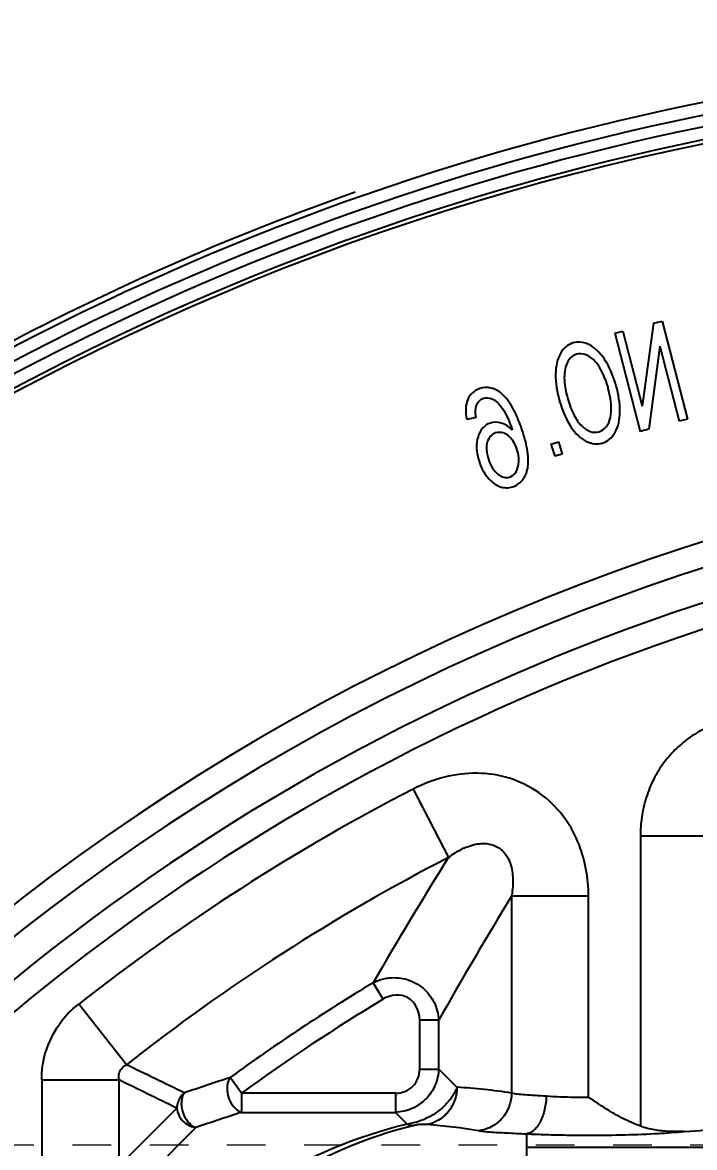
# Model space of a CAD drawing. Header units: millimetres. Extents: x 3054 to 4939, y -1170 to 130.
# Drawn here: x 4445.7 to 4472.23, y -141.18 to -96.8 of the extents above; entities that cross this region are included whole.
import ezdxf

# ---------------------------------------------------------------- set-up
doc = ezdxf.new("R2010")
doc.units = ezdxf.units.MM
doc.header["$LTSCALE"] = 16.335
doc.header["$PDMODE"] = 3
doc.header["$PDSIZE"] = 0.3125
doc.linetypes.add('HIDDEN', pattern=[0.2, 0.1, -0.1])
doc.layers.get('0').update_dxf_attribs({"linetype": 'CONTINUOUS'})
doc.layers.get('Defpoints').update_dxf_attribs({"linetype": 'CONTINUOUS'})
doc.layers.add('cool', color=153, linetype='HIDDEN', lineweight=9)
doc.styles.get("Standard").update_dxf_attribs({"font": 'txt', "width": 0.8})
doc.dimstyles.get("Standard").update_dxf_attribs({"dimtxt": 0.15625, "dimasz": 0.1875, "dimexe": 0.125, "dimexo": 0.0625, "dimtad": 0, "dimtih": 1, "dimtoh": 1, "dimdsep": 46, "dimtxsty": 'Standard', "dimcen": 0.09, "dimadec": 0, "dimazin": 0, "dimtp": 0.01, "dimtm": 0.01, "dimtfac": 1, "dimtofl": 0, "dimtmove": 0, "dimatfit": 3, "dimfxl": 0, "dimtolj": 1, "dimarcsym": 0})

# ---------------------------------------------------------------- blocks, each defined once
blk = doc.blocks.new('*D344')
at = {"color": 4, "lineweight": -2}
blk.add_line((4360.655, -87.077), (4327.293, -87.077), dxfattribs=at)
at = {"layer": 'Defpoints', "color": 0}
for p in [(4327.293, -87.077), (4360.655, -87.077), (4492.764, -205.077)]:
    blk.add_point(p, dxfattribs=at)
at = {"color": 6, "insert": (4319.293, -87.077), "char_height": 5, "attachment_point": 5}
blk.add_mtext('\\A1;118.00', dxfattribs=at)
blk = doc.blocks.new('*D329')
at = {"color": 4, "lineweight": -2}
blk.add_line((4364.264, -83.83), (4364.264, -39.373), dxfattribs=at)
at = {"layer": 'Defpoints', "color": 0}
for p in [(4364.264, -39.373), (4364.264, -83.83), (4492.764, -205.077)]:
    blk.add_point(p, dxfattribs=at)
at = {"color": 6, "insert": (4364.264, -30.373), "char_height": 5, "attachment_point": 5, "rotation": 90}
blk.add_mtext('\\A1;128.50', dxfattribs=at)
blk = doc.blocks.new('*D353')
at = {"color": 4, "lineweight": -2}
blk.add_line((4399.725, -185.979), (4399.725, -38.74), dxfattribs=at)
at = {"layer": 'Defpoints', "color": 0}
for p in [(4399.725, -38.74), (4399.725, -185.979), (4492.764, -205.077)]:
    blk.add_point(p, dxfattribs=at)
at = {"color": 6, "insert": (4399.725, -31.073), "char_height": 5, "attachment_point": 5, "rotation": 90}
blk.add_mtext('\\A1;93.04', dxfattribs=at)
blk = doc.blocks.new('*D354')
at = {"color": 4, "lineweight": -2}
blk.add_line((4417.363, -157.922), (4417.363, -38.74), dxfattribs=at)
at = {"layer": 'Defpoints', "color": 0}
for p in [(4417.363, -38.74), (4417.363, -157.922), (4492.764, -205.077)]:
    blk.add_point(p, dxfattribs=at)
at = {"color": 6, "insert": (4417.363, -31.073), "char_height": 5, "attachment_point": 5, "rotation": 90}
blk.add_mtext('\\A1;75.40', dxfattribs=at)
blk = doc.blocks.new('*D355')
at = {"color": 4, "lineweight": -2}
for p, q in [((4442.712, -48.74), (4442.712, -38.74)), ((4436.458, -58.74), (4442.712, -48.74)), ((4436.458, -156.917), (4436.458, -58.74))]:
    blk.add_line(p, q, dxfattribs=at)
at = {"layer": 'Defpoints', "color": 0}
for p in [(4442.712, -38.74), (4436.458, -156.917), (4492.764, -205.077)]:
    blk.add_point(p, dxfattribs=at)
at = {"color": 6, "insert": (4442.712, -31.407), "char_height": 5, "attachment_point": 5, "rotation": 90}
blk.add_mtext('\\A1;56.31', dxfattribs=at)
blk = doc.blocks.new('*D356')
at = {"color": 4, "lineweight": -2}
blk.add_line((4431.433, -181.037), (4431.433, -38.74), dxfattribs=at)
at = {"layer": 'Defpoints', "color": 0}
for p in [(4431.433, -38.74), (4431.433, -181.037), (4492.764, -205.077)]:
    blk.add_point(p, dxfattribs=at)
at = {"color": 6, "insert": (4431.433, -31.407), "char_height": 5, "attachment_point": 5, "rotation": 90}
blk.add_mtext('\\A1;61.33', dxfattribs=at)

msp = doc.modelspace()

# ---------------------------------------------------------------- linework, layer by layer
at = {"color": 6, "linetype": 'Continuous'}
for p, q in [((4470.603, -108.664), (4470.164, -111.935)), ((4470.603, -108.664), (4470.947, -108.575)), ((4470.947, -108.575), (4471.946, -112.448)), ((4469.077, -109.058), (4469.4, -108.974)), ((4469.077, -109.058), (4470.076, -112.931)), ((4469.4, -108.974), (4470.164, -111.935)), ((4470.859, -109.572), (4470.42, -112.842)), ((4470.859, -109.572), (4471.623, -112.532)), ((4463.605, -112.377), (4463.241, -112.455)), ((4471.946, -112.448), (4471.623, -112.532)), ((4470.42, -112.842), (4470.076, -112.931)), ((4466.563, -113.427), (4466.859, -113.335)), ((4466.563, -113.427), (4466.714, -113.913)), ((4466.859, -113.335), (4467.01, -113.822)), ((4467.01, -113.822), (4466.714, -113.913)), ((4461.12, -127.04), (4462.514, -129.743)), ((4470.092, -128.887), (4470.092, -140.343)), ((4470.092, -128.887), (4473.133, -128.887)), ((4465.008, -131.263), (4465.008, -139.033)), ((4468.049, -131.263), (4465.008, -131.263)), ((4468.049, -139.202), (4468.049, -131.263)), ((4459.936, -135.336), (4459.545, -134.684)), ((4449.805, -137.921), (4447.923, -135.533)), ((4461.375, -136.151), (4461.375, -138.086)), ((4461.385, -136.151), (4462.135, -136.151)), ((4462.135, -138.086), (4462.135, -136.151)), ((4454.348, -139.036), (4453.9, -138.422)), ((4461.375, -138.086), (4462.135, -138.086)), ((4462.135, -138.086), (4462.852, -138.803)), ((4446.474, -138.518), (4446.474, -141.909)), ((4446.474, -138.518), (4449.515, -138.518)), ((4449.515, -141.909), (4449.515, -138.518)), ((4454.348, -139.036), (4454.348, -139.796)), ((4460.425, -139.036), (4454.348, -139.036)), ((4460.425, -139.043), (4460.425, -139.796)), ((4449.515, -141.909), (4451.792, -139.632)), ((4454.348, -139.796), (4460.425, -139.796)), ((4460.888, -140.259), (4460.425, -139.796)), ((4452.552, -140.393), (4450.275, -142.669)), ((4465.603, -151.023), (4465.603, -140.643)), ((4509.823, -141.183), (4465.603, -141.183))]:
    msp.add_line(p, q, dxfattribs=at)
for centre, radius, start, end in [((4492.738, -200.047), 102.106, 14.82382, 151.07152), ((4492.738, -200.047), 101.607, 14.8262, 150.88167), ((4492.738, -200.047), 101.159, 14.89345, 150.74007), ((4492.738, -200.047), 100.659, 14.89585, 150.80622), ((4492.738, -200.047), 100.5, 87.50192, 136.84821), ((4492.738, -200.047), 102.331, 109.34565, 125.8274), ((4498.768, -200.047), 86.816, 91.13098, 151.21851), ((4498.768, -200.047), 85.826, 91.13101, 152.00809), ((4498.768, -200.047), 84.503, 92.75328, 177.24672), ((4498.768, -200.047), 83.513, 92.75328, 177.24672), ((4498.768, -200.047), 82.142, 117.27921, 128.24271), ((4498.768, -200.047), 79.102, 117.27917, 128.24273), ((4611.007, -222.335), 174.996, 148.05457, 149.94208), ((4617.02, -223.903), 178.016, 148.64066, 150.46548), ((4498.768, -200.047), 76.229, 120.96742, 126.05745), ((4498.768, -200.047), 75.468, 120.96749, 126.05745), ((4294.185, -461.867), 359.387, 63.93605, 64.34095), ((4503.76, -290.099), 159.662, 108.19681, 108.88197), ((4297.105, -452.73), 349.225, 63.7081, 64.12399), ((4461.124, -165.237), 26.49, 81.569, 86.2598), ((4504.182, -292.882), 160.993, 108.03181, 108.70518), ((4465.674, -159.697), 20.019, 103.8329, 121.7232), ((4465.666, -158.331), 18.574, 104.0241, 122.1713), ((4459.708, -165.146), 24.946, 80.766, 85.4668)]:
    msp.add_arc(centre, radius, start, end, dxfattribs=at)
msp.add_ellipse((4470.092, -140.335), major_axis=(3.216, 0), ratio=0.078702, start_param=-1.002395, end_param=-0.331614, dxfattribs=at)
for points, knots in [([(4467.442, -109.436), (4467.228, -109.501), (4466.881, -109.794), (4466.683, -110.635), (4466.862, -111.771), (4467.327, -112.825), (4467.734, -113.217), (4467.954, -113.322)], [0, 0, 0, 0, 0.194179, 0.390535, 0.588799, 0.793952, 1, 1, 1, 1]), ([(4469.282, -112.14), (4469.285, -111.815), (4469.177, -111.149), (4468.832, -110.276), (4468.267, -109.512), (4467.769, -109.345), (4467.442, -109.436)], [0, 0, 0, 0, 0.211845, 0.40908, 0.606315, 1, 1, 1, 1]), ([(4467.571, -109.888), (4467.418, -109.936), (4467.172, -110.148), (4467.066, -110.677), (4467.113, -111.2), (4467.24, -111.742), (4467.458, -112.315), (4467.874, -112.886), (4468.226, -113.009), (4468.456, -112.941)], [0, 0, 0, 0, 0.158606, 0.318724, 0.399337, 0.47995, 0.609783, 0.739615, 1, 1, 1, 1]), ([(4465.036, -112.878), (4464.895, -112.734), (4464.6, -112.551), (4464.044, -112.563), (4463.589, -113.059), (4463.617, -113.994), (4464.034, -114.784), (4464.522, -115.166), (4465.039, -115.168), (4465.441, -114.906), (4465.659, -114.487), (4465.687, -113.958), (4465.589, -113.421), (4465.447, -112.924), (4465.262, -112.419), (4464.996, -111.865), (4464.641, -111.409), (4464.203, -111.175), (4463.658, -111.211), (4463.365, -111.46), (4463.275, -111.675)], [0, 0, 0, 0, 0.054806, 0.109411, 0.204895, 0.300114, 0.362657, 0.424941, 0.487225, 0.540459, 0.593693, 0.6468, 0.673354, 0.699907, 0.729647, 0.759387, 0.818867, 0.870763, 0.92266, 1, 1, 1, 1]), ([(4468.456, -112.941), (4468.683, -112.877), (4468.994, -112.494), (4468.953, -111.702), (4468.82, -111.243)], [0, 0, 0, 0, 0.504575, 1, 1, 1, 1]), ([(4463.608, -111.934), (4463.66, -111.77), (4463.852, -111.576), (4464.121, -111.591), (4464.234, -111.647)], [0, 0, 0, 0, 0.553936, 1, 1, 1, 1]), ([(4464.234, -111.647), (4464.38, -111.718), (4464.655, -111.955), (4464.91, -112.498), (4465.036, -112.878)], [0, 0, 0, 0, 0.498922, 1, 1, 1, 1]), ([(4467.954, -113.322), (4468.174, -113.43), (4468.629, -113.471), (4469.156, -113.031), (4469.28, -112.467), (4469.282, -112.14)], [0, 0, 0, 0, 0.315899, 0.658238, 1, 1, 1, 1]), ([(4464.858, -113.084), (4464.697, -112.969), (4464.35, -112.911), (4464.046, -113.231), (4463.999, -113.642), (4464.082, -114.028), (4464.246, -114.397), (4464.386, -114.554), (4464.466, -114.616)], [0, 0, 0, 0, 0.246311, 0.494893, 0.618648, 0.742404, 0.871202, 1, 1, 1, 1]), ([(4464.466, -114.616), (4464.625, -114.74), (4464.894, -114.801), (4465.21, -114.555), (4465.324, -114.128), (4465.226, -113.514), (4465.018, -113.199), (4464.858, -113.084)], [0, 0, 0, 0, 0.244616, 0.412941, 0.579623, 0.746567, 1, 1, 1, 1]), ([(4474.843, -124.135), (4474.59, -124.135), (4474.072, -124.173), (4473.312, -124.349), (4472.6, -124.642), (4471.977, -125.027), (4471.443, -125.485), (4470.983, -126.02), (4470.595, -126.65), (4470.301, -127.367), (4470.128, -128.126), (4470.092, -128.639), (4470.092, -128.887)], [0, 0, 0, 0, 0.101243, 0.207278, 0.311362, 0.408018, 0.499665, 0.591828, 0.689541, 0.794718, 0.900878, 1, 1, 1, 1]), ([(4468.049, -131.263), (4468.051, -130.904), (4467.971, -130.163), (4467.657, -129.074), (4467.052, -128.02), (4466.131, -127.14), (4464.948, -126.551), (4463.646, -126.359), (4462.339, -126.526), (4461.514, -126.839), (4461.12, -127.04)], [0, 0, 0, 0, 0.10878, 0.224359, 0.341308, 0.472918, 0.604663, 0.735329, 0.865973, 1, 1, 1, 1]), ([(4463.227, -129.33), (4463.166, -129.355), (4462.915, -129.468), (4462.681, -129.617), (4462.514, -129.743)], [0, 0, 0, 0, 0.240859, 1, 1, 1, 1]), ([(4463.227, -129.33), (4463.325, -129.291), (4463.516, -129.228), (4463.8, -129.183), (4464.063, -129.19), (4464.297, -129.247), (4464.503, -129.35), (4464.679, -129.496), (4464.828, -129.687), (4464.945, -129.925), (4465.025, -130.207), (4465.064, -130.529), (4465.061, -130.886), (4465.031, -131.133), (4465.009, -131.262)], [0, 0, 0, 0, 0.092458, 0.176777, 0.252843, 0.32241, 0.388161, 0.453487, 0.522891, 0.600049, 0.685939, 0.780638, 0.885066, 1, 1, 1, 1]), ([(4459.545, -134.684), (4459.612, -134.649), (4459.75, -134.589), (4459.964, -134.524), (4460.11, -134.499), (4460.184, -134.491)], [0, 0, 0, 0, 0.338105, 0.67026, 1, 1, 1, 1]), ([(4460.184, -134.491), (4460.42, -134.465), (4460.907, -134.511), (4461.544, -134.862), (4461.993, -135.436), (4462.12, -135.91), (4462.135, -136.15)], [0, 0, 0, 0, 0.250996, 0.499111, 0.746003, 1, 1, 1, 1]), ([(4446.474, -138.518), (4446.453, -138.155), (4446.575, -137.366), (4447.08, -136.325), (4447.625, -135.741), (4447.923, -135.533)], [0, 0, 0, 0, 0.317963, 0.682127, 1, 1, 1, 1]), ([(4449.515, -138.518), (4449.5, -138.436), (4449.499, -138.268), (4449.612, -138.05), (4449.739, -137.956), (4449.805, -137.921)], [0, 0, 0, 0, 0.35296, 0.682462, 1, 1, 1, 1]), ([(4453.9, -138.422), (4453.873, -138.459), (4453.828, -138.545), (4453.788, -138.692), (4453.78, -138.797), (4453.78, -138.851)], [0, 0, 0, 0, 0.305876, 0.639998, 1, 1, 1, 1]), ([(4462.135, -138.086), (4462.126, -138.308), (4462.023, -138.75), (4461.643, -139.307), (4461.086, -139.685), (4460.646, -139.787), (4460.425, -139.796)], [0, 0, 0, 0, 0.252536, 0.500942, 0.748907, 1, 1, 1, 1]), ([(4453.78, -138.851), (4453.78, -138.871), (4453.781, -138.912), (4453.786, -138.974), (4453.792, -139.015), (4453.796, -139.036)], [0, 0, 0, 0, 0.327008, 0.660671, 1, 1, 1, 1]), ([(4462.852, -138.803), (4462.793, -138.971), (4462.623, -139.266), (4462.272, -139.638), (4461.858, -139.937), (4461.387, -140.157), (4461.051, -140.238), (4460.888, -140.259)], [0, 0, 0, 0, 0.209172, 0.392863, 0.598009, 0.80599, 1, 1, 1, 1]), ([(4462.852, -138.803), (4462.851, -138.971), (4462.788, -139.315), (4462.545, -139.781), (4462.152, -140.119), (4461.837, -140.248), (4461.679, -140.278)], [0, 0, 0, 0, 0.248879, 0.508009, 0.762271, 1, 1, 1, 1]), ([(4452.09, -139.029), (4452.032, -139.078), (4451.928, -139.195), (4451.825, -139.403), (4451.796, -139.556), (4451.792, -139.632)], [0, 0, 0, 0, 0.3326, 0.667405, 1, 1, 1, 1]), ([(4452.09, -139.029), (4452.061, -139.068), (4452.017, -139.15), (4451.981, -139.295), (4451.973, -139.395), (4451.973, -139.451)], [0, 0, 0, 0, 0.326945, 0.621292, 1, 1, 1, 1]), ([(4453.796, -139.036), (4453.812, -139.15), (4453.889, -139.368), (4454.073, -139.643), (4454.256, -139.762), (4454.348, -139.796)], [0, 0, 0, 0, 0.35432, 0.697064, 1, 1, 1, 1]), ([(4465.008, -139.033), (4465.006, -139.21), (4464.931, -139.573), (4464.658, -140.059), (4464.221, -140.393), (4463.879, -140.505), (4463.711, -140.523)], [0, 0, 0, 0, 0.248234, 0.508226, 0.763115, 1, 1, 1, 1]), ([(4465.008, -139.033), (4465.082, -139.049), (4465.261, -139.072), (4465.57, -139.097), (4465.953, -139.12), (4466.232, -139.137), (4466.381, -139.148)], [0, 0, 0, 0, 0.164741, 0.392038, 0.67443, 1, 1, 1, 1]), ([(4466.381, -139.148), (4466.375, -139.327), (4466.341, -139.595), (4466.243, -139.936), (4466.144, -140.168), (4466.025, -140.363), (4465.891, -140.511), (4465.75, -140.606), (4465.65, -140.637), (4465.603, -140.643)], [0, 0, 0, 0, 0.298628, 0.449001, 0.590914, 0.718561, 0.828722, 0.921685, 1, 1, 1, 1]), ([(4466.381, -139.148), (4466.751, -139.174), (4467.307, -139.196), (4467.863, -139.202), (4468.049, -139.202)], [0, 0, 0, 0, 0.665491, 1, 1, 1, 1]), ([(4470.092, -140.341), (4469.856, -140.251), (4469.395, -140.052), (4468.722, -139.653), (4468.28, -139.362), (4468.049, -139.202)], [0, 0, 0, 0, 0.323285, 0.640196, 1, 1, 1, 1]), ([(4451.792, -139.632), (4451.802, -139.726), (4451.857, -139.914), (4452.027, -140.152), (4452.188, -140.268), (4452.274, -140.311)], [0, 0, 0, 0, 0.328036, 0.664213, 1, 1, 1, 1]), ([(4451.973, -139.451), (4451.973, -139.471), (4451.974, -139.511), (4451.979, -139.572), (4451.985, -139.612), (4451.989, -139.632)], [0, 0, 0, 0, 0.328268, 0.661114, 1, 1, 1, 1]), ([(4451.989, -139.632), (4452.007, -139.741), (4452.075, -139.951), (4452.252, -140.199), (4452.397, -140.328), (4452.47, -140.371)], [0, 0, 0, 0, 0.365699, 0.719415, 1, 1, 1, 1]), ([(4460.888, -140.259), (4460.899, -140.264), (4460.923, -140.273), (4460.958, -140.285), (4460.993, -140.295), (4461.028, -140.303), (4461.063, -140.308), (4461.097, -140.311), (4461.131, -140.312), (4461.154, -140.311), (4461.165, -140.31)], [0, 0, 0, 0, 0.133193, 0.263966, 0.392286, 0.518275, 0.642093, 0.763932, 0.884015, 1, 1, 1, 1]), ([(4452.274, -140.311), (4452.294, -140.321), (4452.337, -140.34), (4452.4, -140.361), (4452.445, -140.368), (4452.464, -140.369)], [0, 0, 0, 0, 0.332695, 0.707341, 1, 1, 1, 1]), ([(4452.464, -140.369), (4452.475, -140.374), (4452.495, -140.379), (4452.525, -140.387), (4452.543, -140.391), (4452.552, -140.393)], [0, 0, 0, 0, 0.378163, 0.692842, 1, 1, 1, 1]), ([(4461.679, -140.278), (4461.665, -140.277), (4461.638, -140.275), (4461.595, -140.273), (4461.551, -140.273), (4461.504, -140.273), (4461.456, -140.274), (4461.406, -140.277), (4461.351, -140.281), (4461.291, -140.288), (4461.228, -140.297), (4461.186, -140.305), (4461.165, -140.31)], [0, 0, 0, 0, 0.081472, 0.159106, 0.24831, 0.340984, 0.43043, 0.525637, 0.631582, 0.750027, 0.875045, 1, 1, 1, 1]), ([(4463.711, -140.523), (4463.86, -140.547), (4464.225, -140.577), (4464.857, -140.608), (4465.337, -140.63), (4465.603, -140.643)], [0, 0, 0, 0, 0.239471, 0.578437, 1, 1, 1, 1]), ([(4465.603, -140.643), (4465.859, -140.655), (4466.389, -140.675), (4467.205, -140.693), (4467.764, -140.697), (4468.049, -140.697)], [0, 0, 0, 0, 0.313784, 0.650749, 1, 1, 1, 1]), ([(4468.049, -140.697), (4468.534, -140.697), (4469.452, -140.686), (4470.71, -140.639), (4471.483, -140.584), (4471.823, -140.548)], [0, 0, 0, 0, 0.385087, 0.728439, 1, 1, 1, 1]), ([(4471.823, -140.548), (4471.629, -140.558), (4471.236, -140.56), (4470.654, -140.502), (4470.273, -140.408), (4470.092, -140.343)], [0, 0, 0, 0, 0.331972, 0.671265, 1, 1, 1, 1])]:
    msp.add_open_spline(points, degree=3, knots=knots, dxfattribs=at)
for points in [[(4468.235, -110.096), (4468.009, -109.898), (4467.788, -109.829), (4467.571, -109.888)], [(4468.696, -110.865), (4468.561, -110.503), (4468.407, -110.247), (4468.235, -110.096)], [(4468.696, -110.865), (4468.739, -110.98), (4468.781, -111.106), (4468.82, -111.243)], [(4463.275, -111.675), (4463.185, -111.89), (4463.174, -112.15), (4463.241, -112.455)], [(4463.605, -112.377), (4463.576, -112.183), (4463.577, -112.035), (4463.608, -111.934)], [(4461.385, -136.151), (4461.385, -135.794), (4461.031, -135.08), (4460.237, -135.144), (4459.931, -135.327)], [(4460.425, -139.043), (4460.68, -139.043), (4461.185, -138.845), (4461.382, -138.341), (4461.382, -138.086)]]:
    msp.add_open_spline(points, degree=3, dxfattribs=at)
at = {"layer": 'cool', "ltscale": 0.932966}
msp.add_line((4347.094, -141.076), (4638.434, -141.076), dxfattribs=at)

# ---------------------------------------------------------------- dimensions: what is measured, and where the dimension line sits
for feature_location, offset, dtype, picture, middle in [((4364.264, -83.83), (0, 44.457), 1, '*D329', (4364.264, -30.373)), ((4399.725, -185.979), (0, 147.239), 1, '*D353', (4399.725, -31.073)), ((4417.363, -157.922), (0, 119.182), 1, '*D354', (4417.363, -31.073)), ((4431.433, -181.037), (0, 142.297), 1, '*D356', (4431.433, -31.407)), ((4436.458, -156.917), (6.253, 118.177), 1, '*D355', (4442.712, -31.407)), ((4360.655, -87.077), (-33.362, 0), 0, '*D344', (4319.293, -87.077))]:
    dim = msp.add_ordinate_dim(feature_location=feature_location, offset=offset, dtype=dtype, origin=(4492.764, -205.077), dimstyle='Standard', override={"dimtxt": 5, "dimasz": 5, "dimexe": 0, "dimexo": 0, "dimgap": 0, "dimtih": 0, "dimtoh": 0, "dimzin": 0, "dimcen": 0, "dimclrd": 4, "dimclre": 4, "dimclrt": 6, "dimadec": 2, "dimtp": 0, "dimtm": 0, "dimtzin": 0})
    dim.commit()
    dim.dimension.update_dxf_attribs({"geometry": picture, "text_midpoint": middle})

doc.saveas('drawing.dxf')
